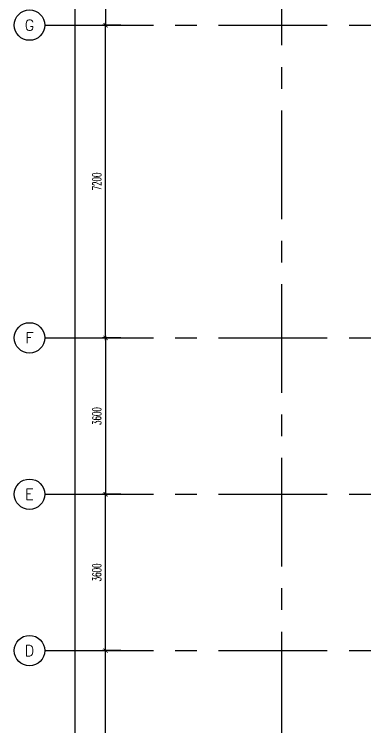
# Model space of a CAD drawing. Extents: x -0.4 to 91.7, y -13.9 to 77.4.
# Drawn here: x -0.35 to 7.96, y 10.47 to 26.9 of the extents above; entities that cross this region are included whole.
import ezdxf
from ezdxf.enums import TextEntityAlignment as Align

# ---------------------------------------------------------------- set-up
doc = ezdxf.new("R2010")
doc.units = 0
doc.header["$MEASUREMENT"] = 0
doc.header["$PDMODE"] = 3
doc.header["$PDSIZE"] = 0.1
doc.linetypes.add('CENTERX2', pattern=[4, 2.5, -0.5, 0.5, -0.5])
doc.layers.get('0').update_dxf_attribs({"color": 11, "linetype": 'CONTINUOUS'})
doc.layers.get('DEFPOINTS').update_dxf_attribs({"color": 11, "linetype": 'CONTINUOUS'})
for name, color, linetype in [('AX', 11, 'CONTINUOUS'), ('AX-CR', 11, 'CONTINUOUS'), ('AX-DIM', 11, 'CONTINUOUS'), ('AX-TXT', 11, 'CONTINUOUS'), ('AXES', 11, 'CENTERX2')]:
    doc.layers.add(name, color=color, linetype=linetype)
doc.styles.add('ROMANS', font='ROMANS.shx', dxfattribs={"width": 0.6})
doc.dimstyles.new('STANDARD in', dxfattribs={"dimtxt": 0.2, "dimasz": 0.1, "dimexe": 0.07, "dimexo": 0.05, "dimgap": 0.1, "dimtad": 1, "dimdec": 0, "dimlfac": 1000, "dimzin": 0, "dimdsep": 46, "dimtxsty": 'ROMANS', "dimblk": 'ARCHTICK', "dimcen": 0.05, "dimdle": 0.05, "dimclrd": 7, "dimclre": 7, "dimclrt": 2, "dimadec": 0, "dimazin": 0, "dimtfac": 1, "dimtdec": 0, "dimtmove": 2, "dimatfit": 3, "dimldrblk": 'ARCHTICK', "dimfxl": 0, "dimtolj": 1, "dimtzin": 0, "dimarcsym": 0})

# ---------------------------------------------------------------- blocks, each defined once
blk = doc.blocks.new('_ARCHTICK')
at = {"color": 0, "linetype": 'ByBlock', "const_width": 0.15}
blk.add_lwpolyline([(-0.5, -0.5), (0.5, 0.5)], dxfattribs=at)
blk = doc.blocks.new('*D178')
at = {"layer": 'AX-DIM', "color": 7, "lineweight": -2}
for p, q in [((10.901, 64.12), (0.98, 64.12)), ((1.05, 4.75), (1.05, 64.17)), ((10.901, 4.8), (0.98, 4.8))]:
    blk.add_line(p, q, dxfattribs=at)
at = {"layer": 'DEFPOINTS', "color": 0}
for p in [(1.05, 64.12), (10.951, 64.12), (10.951, 4.8)]:
    blk.add_point(p, dxfattribs=at)
at = {"layer": 'AX-DIM', "color": 7, "lineweight": -2, "xscale": 0.1, "yscale": 0.1, "zscale": 0.1}
for p, rotation in [((1.05, 64.12), 90), ((1.05, 4.8), 270)]:
    blk.add_blockref('_ARCHTICK', p, dxfattribs=dict(at, rotation=rotation))
at = {"layer": 'AX-DIM', "color": 2, "insert": (0.85, 34.46), "char_height": 0.2, "attachment_point": 5, "rotation": 90, "style": 'ROMANS'}
blk.add_mtext('\\A1;59320', dxfattribs=at)
blk = doc.blocks.new('*D180')
at = {"layer": 'AX-DIM', "color": 7, "lineweight": -2}
for p, q in [((2.1, 12.25), (1.68, 12.25)), ((1.75, 5), (1.75, 12.3)), ((2.1, 5.05), (1.68, 5.05))]:
    blk.add_line(p, q, dxfattribs=at)
at = {"layer": 'DEFPOINTS', "color": 0}
for p in [(1.75, 12.25), (2.15, 12.25), (2.15, 5.05)]:
    blk.add_point(p, dxfattribs=at)
at = {"layer": 'AX-DIM', "color": 7, "lineweight": -2, "xscale": 0.1, "yscale": 0.1, "zscale": 0.1}
for p, rotation in [((1.75, 12.25), 90), ((1.75, 5.05), 270)]:
    blk.add_blockref('_ARCHTICK', p, dxfattribs=dict(at, rotation=rotation))
at = {"layer": 'AX-DIM', "color": 2, "insert": (1.55, 8.65), "char_height": 0.2, "attachment_point": 5, "rotation": 90, "style": 'ROMANS'}
blk.add_mtext('\\A1;7200', dxfattribs=at)
blk = doc.blocks.new('*D184')
at = {"layer": 'AX-DIM', "color": 7, "lineweight": -2}
for p, q in [((2.1, 26.65), (1.68, 26.65)), ((1.75, 19.4), (1.75, 26.7)), ((2.1, 19.45), (1.68, 19.45))]:
    blk.add_line(p, q, dxfattribs=at)
at = {"layer": 'DEFPOINTS', "color": 0}
for p in [(1.75, 26.65), (2.15, 26.65), (2.15, 19.45)]:
    blk.add_point(p, dxfattribs=at)
at = {"layer": 'AX-DIM', "color": 7, "lineweight": -2, "xscale": 0.1, "yscale": 0.1, "zscale": 0.1}
for p, rotation in [((1.75, 26.65), 90), ((1.75, 19.45), 270)]:
    blk.add_blockref('_ARCHTICK', p, dxfattribs=dict(at, rotation=rotation))
at = {"layer": 'AX-DIM', "color": 2, "insert": (1.55, 23.05), "char_height": 0.2, "attachment_point": 5, "rotation": 90, "style": 'ROMANS'}
blk.add_mtext('\\A1;7200', dxfattribs=at)
blk = doc.blocks.new('*D185')
at = {"layer": 'AX-DIM', "color": 7, "lineweight": -2}
for p, q in [((2.1, 15.85), (1.68, 15.85)), ((1.75, 12.2), (1.75, 15.9)), ((2.1, 12.25), (1.68, 12.25))]:
    blk.add_line(p, q, dxfattribs=at)
at = {"layer": 'DEFPOINTS', "color": 0}
for p in [(1.75, 15.85), (2.15, 15.85), (2.15, 12.25)]:
    blk.add_point(p, dxfattribs=at)
at = {"layer": 'AX-DIM', "color": 7, "lineweight": -2, "xscale": 0.1, "yscale": 0.1, "zscale": 0.1}
for p, rotation in [((1.75, 15.85), 90), ((1.75, 12.25), 270)]:
    blk.add_blockref('_ARCHTICK', p, dxfattribs=dict(at, rotation=rotation))
at = {"layer": 'AX-DIM', "color": 2, "insert": (1.55, 14.05), "char_height": 0.2, "attachment_point": 5, "rotation": 90, "style": 'ROMANS'}
blk.add_mtext('\\A1;3600', dxfattribs=at)
blk = doc.blocks.new('AXL')
at = {"layer": 'AX-CR'}
blk.add_circle((-350, 0), 350, dxfattribs=at)
at = {"layer": 'AX-TXT', "style": 'ROMANS'}
blk.add_attdef('AX', text='', height=250, dxfattribs=at).set_placement((-350, 0), align=Align.MIDDLE)
blk = doc.blocks.new('*D204')
at = {"layer": 'AX-DIM', "color": 7, "linetype": 'ByBlock', "lineweight": -2}
for p, q in [((2.1, 19.45), (1.68, 19.45)), ((1.75, 19.5), (1.75, 15.8)), ((2.1, 15.85), (1.68, 15.85))]:
    blk.add_line(p, q, dxfattribs=at)
at = {"layer": 'DEFPOINTS', "color": 0, "linetype": 'ByBlock'}
for p in [(2.15, 19.45), (1.75, 15.85), (2.15, 15.85)]:
    blk.add_point(p, dxfattribs=at)
at = {"layer": 'AX-DIM', "color": 7, "linetype": 'ByBlock', "lineweight": -2, "xscale": 0.1, "yscale": 0.1, "zscale": 0.1}
for p, rotation in [((1.75, 19.45), 90), ((1.75, 15.85), 270)]:
    blk.add_blockref('_ARCHTICK', p, dxfattribs=dict(at, rotation=rotation))
at = {"layer": 'AX-DIM', "color": 2, "linetype": 'ByBlock', "insert": (1.55, 17.65), "char_height": 0.2, "attachment_point": 5, "rotation": 90, "style": 'ROMANS'}
blk.add_mtext('\\A1;3600', dxfattribs=at)
blk = doc.blocks.new('*D205')
at = {"layer": 'AX-DIM', "color": 7, "linetype": 'ByBlock', "lineweight": -2}
for p, q in [((1.75, 32.7), (1.75, 26.6)), ((2.1, 32.65), (1.68, 32.65)), ((2.1, 26.65), (1.68, 26.65))]:
    blk.add_line(p, q, dxfattribs=at)
at = {"layer": 'DEFPOINTS', "color": 0, "linetype": 'ByBlock'}
for p in [(2.15, 32.65), (1.75, 26.65), (2.15, 26.65)]:
    blk.add_point(p, dxfattribs=at)
at = {"layer": 'AX-DIM', "color": 7, "linetype": 'ByBlock', "lineweight": -2, "xscale": 0.1, "yscale": 0.1, "zscale": 0.1}
for p, rotation in [((1.75, 32.65), 90), ((1.75, 26.65), 270)]:
    blk.add_blockref('_ARCHTICK', p, dxfattribs=dict(at, rotation=rotation))
at = {"layer": 'AX-DIM', "color": 2, "linetype": 'ByBlock', "insert": (1.55, 29.65), "char_height": 0.2, "attachment_point": 5, "rotation": 90, "style": 'ROMANS'}
blk.add_mtext('\\A1;6000', dxfattribs=at)

msp = doc.modelspace()

# ---------------------------------------------------------------- linework, layer by layer
at = {"layer": 'AXES'}
for p, q in [((5.8014, -1.8143), (5.8014, 76.6632)), ((0.35, 26.65), (69.4414, 26.65)), ((0.35, 19.45), (69.4414, 19.45)), ((0.35, 15.85), (69.4414, 15.85)), ((0.35, 12.25), (69.4414, 12.25))]:
    msp.add_line(p, q, dxfattribs=at)

# ---------------------------------------------------------------- block references
at = {"layer": 'AX', "xscale": 0.001000000047497451, "yscale": 0.0009999999892897904, "zscale": 0.001}
for p, values in [((0.35, 26.65), {'AX': 'G'}), ((0.35, 19.45), {'AX': 'F'}), ((0.35, 15.85), {'AX': 'E'}), ((0.35, 12.25), {'AX': 'D'})]:
    msp.add_blockref('AXL', p, dxfattribs=at).add_auto_attribs(values)

# ---------------------------------------------------------------- dimensions: what is measured, and where the dimension line sits
at = {"layer": 'AX-DIM'}
dim = msp.add_linear_dim(base=(1.05, 64.12), p1=(10.9514, 4.8), p2=(10.9514, 64.12), angle=90, dimstyle='STANDARD in', dxfattribs=at)
dim.commit()
dim.dimension.update_dxf_attribs({"geometry": '*D178', "text_midpoint": (0.85, 34.46)})
at = {"layer": 'AX-DIM', "color": 1, "linetype": 'ByBlock'}
for base, p1, p2, picture, middle in [((1.75, 26.65), (2.15, 32.65), (2.15, 26.65), '*D205', (1.55, 29.65)), ((1.75, 15.85), (2.15, 19.45), (2.15, 15.85), '*D204', (1.55, 17.65))]:
    dim = msp.add_linear_dim(base=base, p1=p1, p2=p2, angle=90, dimstyle='STANDARD in', dxfattribs=at)
    dim.commit()
    dim.dimension.update_dxf_attribs({"geometry": picture, "text_midpoint": middle})
at = {"layer": 'AX-DIM', "color": 6}
for base, p1, p2, picture, middle in [((1.75, 26.65), (2.15, 19.45), (2.15, 26.65), '*D184', (1.55, 23.05)), ((1.75, 15.85), (2.15, 12.25), (2.15, 15.85), '*D185', (1.55, 14.05)), ((1.75, 12.25), (2.15, 5.05), (2.15, 12.25), '*D180', (1.55, 8.65))]:
    dim = msp.add_linear_dim(base=base, p1=p1, p2=p2, angle=90, dimstyle='STANDARD in', dxfattribs=at)
    dim.commit()
    dim.dimension.update_dxf_attribs({"geometry": picture, "text_midpoint": middle})

doc.saveas('drawing.dxf')
